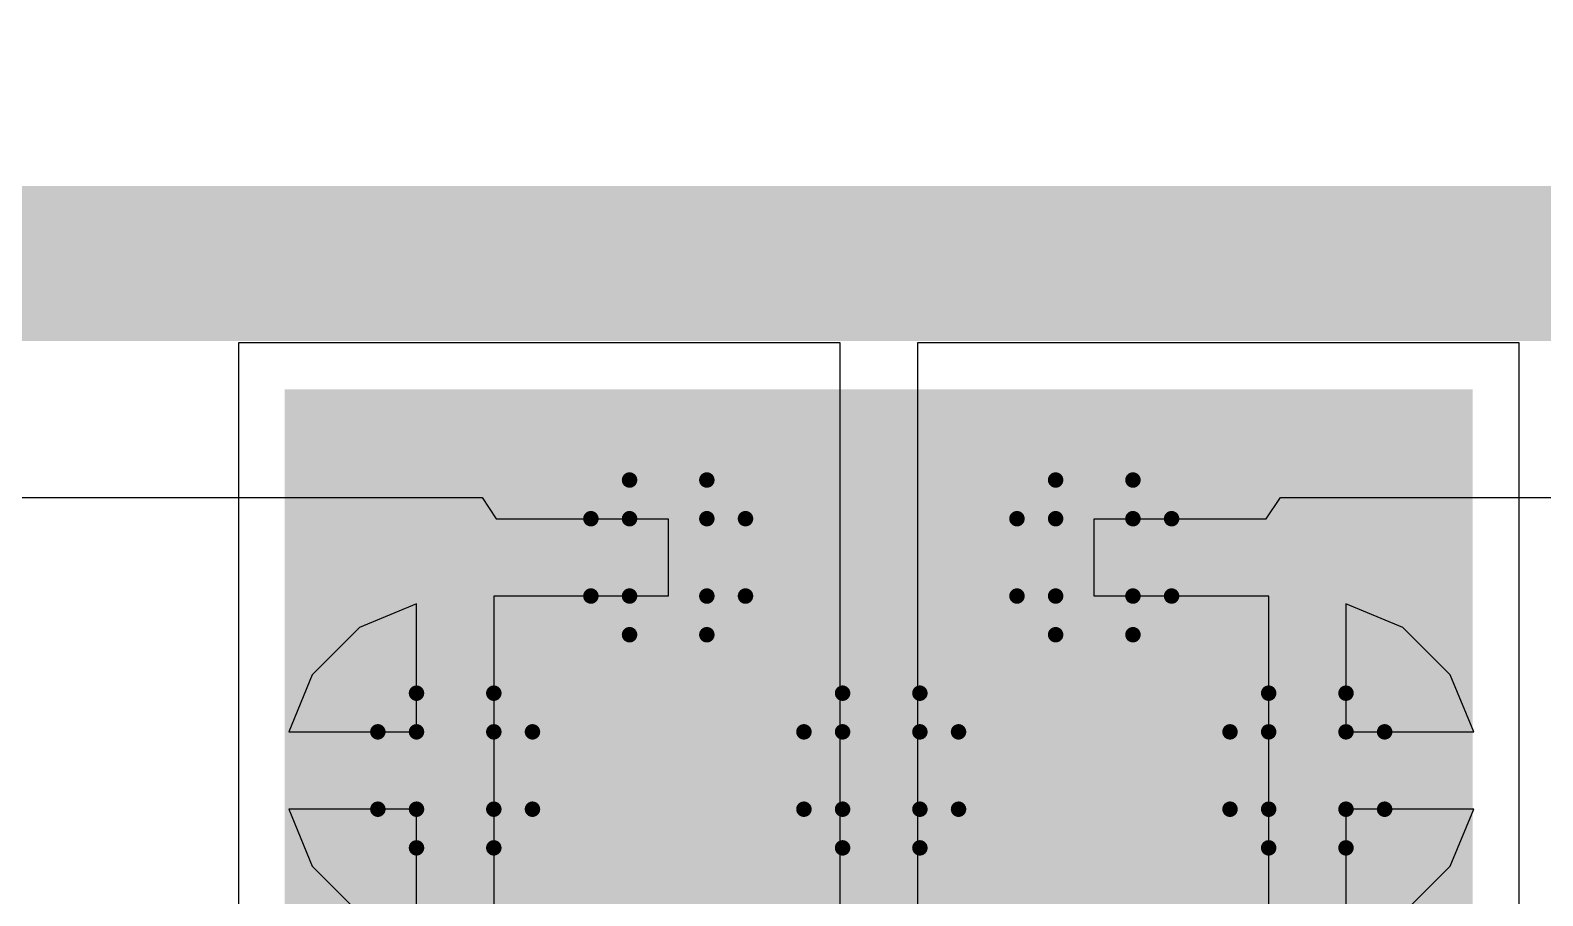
# Model space of a CAD drawing. Header units: inches. Extents: x -60 to 307, y -25 to 134.
# Drawn here: x 18.712 to 23.682, y 40.294 to 43.136 of the extents above; entities that cross this region are included whole.
import ezdxf

# ---------------------------------------------------------------- set-up
doc = ezdxf.new("R2010")
doc.units = ezdxf.units.IN
for name, color, linetype in [('BOARD OUTLINE', 216, 'Continuous'), ('Bottom Layer', 5, 'Continuous'), ('Bottom Solder', 6, 'Continuous'), ('Drill Drawing', 1, 'Continuous'), ('Top Layer', 1, 'Continuous'), ('Top Paste', 8, 'Continuous'), ('Top Solder', 216, 'Continuous'), ('Via Holes', 16, 'Continuous')]:
    doc.layers.add(name, color=color, linetype=linetype)

# ---------------------------------------------------------------- blocks, each defined once
blk = doc.blocks.new('41_SMD_M______10')
at = {"layer": 'Top Layer'}
blk.add_hatch(color=1, dxfattribs=at).paths.add_polyline_path([(-3.35, 3.11), (0.35, 3.11), (0.35, -0.59), (-3.35, -0.59)])
at = {"layer": 'Top Paste'}
blk.add_hatch(color=8, dxfattribs=at).paths.add_polyline_path([(-3.35, 3.11), (0.35, 3.11), (0.35, -0.59), (-3.35, -0.59)])
at = {"layer": 'Top Solder'}
blk.add_hatch(color=216, dxfattribs=at).paths.add_polyline_path([(-3.4516, 3.2116), (0.4516, 3.2116), (0.4516, -0.6916), (-3.4516, -0.6916)])

msp = doc.modelspace()

# ---------------------------------------------------------------- hatches: boundary and pattern name
at = {"layer": 'Bottom Layer'}
h = msp.add_hatch(color=5, dxfattribs=at)
edge = h.paths.add_edge_path()
edge.add_arc((20.8084, 41.405), 0.3, 0, 360)
h = msp.add_hatch(color=5, dxfattribs=at)
edge = h.paths.add_edge_path()
edge.add_arc((22.2084, 41.405), 0.3, 0, 360)
h = msp.add_hatch(color=5, dxfattribs=at)
edge = h.paths.add_edge_path()
edge.add_arc((20.1084, 40.705), 0.3, 0, 360)
h = msp.add_hatch(color=5, dxfattribs=at)
edge = h.paths.add_edge_path()
edge.add_arc((21.5084, 40.705), 0.3, 0, 360)
h = msp.add_hatch(color=5, dxfattribs=at)
edge = h.paths.add_edge_path()
edge.add_arc((22.9084, 40.705), 0.3, 0, 360)
h = msp.add_hatch(color=5, dxfattribs=at)
edge = h.paths.add_edge_path()
edge.add_arc((20.8084, 40.005), 0.3, 0, 360)
h = msp.add_hatch(color=5, dxfattribs=at)
edge = h.paths.add_edge_path()
edge.add_arc((22.2084, 40.005), 0.3, 0, 360)
at = {"layer": 'Bottom Solder'}
h = msp.add_hatch(color=6, dxfattribs=at)
edge = h.paths.add_edge_path()
edge.add_arc((20.8084, 41.405), 0.4016, 0, 360)
h = msp.add_hatch(color=6, dxfattribs=at)
edge = h.paths.add_edge_path()
edge.add_arc((22.2084, 41.405), 0.4016, 0, 360)
h = msp.add_hatch(color=6, dxfattribs=at)
edge = h.paths.add_edge_path()
edge.add_arc((20.1084, 40.705), 0.4016, 0, 360)
h = msp.add_hatch(color=6, dxfattribs=at)
edge = h.paths.add_edge_path()
edge.add_arc((21.5084, 40.705), 0.4016, 0, 360)
h = msp.add_hatch(color=6, dxfattribs=at)
edge = h.paths.add_edge_path()
edge.add_arc((22.9084, 40.705), 0.4016, 0, 360)
h = msp.add_hatch(color=6, dxfattribs=at)
edge = h.paths.add_edge_path()
edge.add_arc((20.8084, 40.005), 0.4016, 0, 360)
h = msp.add_hatch(color=6, dxfattribs=at)
edge = h.paths.add_edge_path()
edge.add_arc((22.2084, 40.005), 0.4016, 0, 360)
at = {"layer": 'Top Layer'}
h = msp.add_hatch(color=1, dxfattribs=at)
edge = h.paths.add_edge_path()
edge.add_arc((20.8084, 41.405), 0.3, 0, 360)
h = msp.add_hatch(color=1, dxfattribs=at)
edge = h.paths.add_edge_path()
edge.add_arc((22.2084, 41.405), 0.3, 0, 360)
h = msp.add_hatch(color=1, dxfattribs=at)
edge = h.paths.add_edge_path()
edge.add_arc((20.1084, 40.705), 0.3, 0, 360)
h = msp.add_hatch(color=1, dxfattribs=at)
edge = h.paths.add_edge_path()
edge.add_arc((21.5084, 40.705), 0.3, 0, 360)
h = msp.add_hatch(color=1, dxfattribs=at)
edge = h.paths.add_edge_path()
edge.add_arc((22.9084, 40.705), 0.3, 0, 360)
h = msp.add_hatch(color=1, dxfattribs=at)
edge = h.paths.add_edge_path()
edge.add_arc((20.8084, 40.005), 0.3, 0, 360)
h = msp.add_hatch(color=1, dxfattribs=at)
edge = h.paths.add_edge_path()
edge.add_arc((22.2084, 40.005), 0.3, 0, 360)
at = {"layer": 'Top Solder'}
h = msp.add_hatch(color=216, dxfattribs=at)
edge = h.paths.add_edge_path()
edge.add_arc((20.8084, 41.405), 0.4016, 0, 360)
h = msp.add_hatch(color=216, dxfattribs=at)
edge = h.paths.add_edge_path()
edge.add_arc((22.2084, 41.405), 0.4016, 0, 360)
h = msp.add_hatch(color=216, dxfattribs=at)
edge = h.paths.add_edge_path()
edge.add_arc((20.1084, 40.705), 0.4016, 0, 360)
h = msp.add_hatch(color=216, dxfattribs=at)
edge = h.paths.add_edge_path()
edge.add_arc((21.5084, 40.705), 0.4016, 0, 360)
h = msp.add_hatch(color=216, dxfattribs=at)
edge = h.paths.add_edge_path()
edge.add_arc((22.9084, 40.705), 0.4016, 0, 360)
h = msp.add_hatch(color=216, dxfattribs=at)
edge = h.paths.add_edge_path()
edge.add_arc((20.8084, 40.005), 0.4016, 0, 360)
h = msp.add_hatch(color=216, dxfattribs=at)
edge = h.paths.add_edge_path()
edge.add_arc((22.2084, 40.005), 0.4016, 0, 360)
at = {"layer": 'Via Holes'}
h = msp.add_hatch(color=7, dxfattribs=at)
edge = h.paths.add_edge_path()
edge.add_arc((20.8084, 41.405), 0.15, 0, 360)
h = msp.add_hatch(color=7, dxfattribs=at)
edge = h.paths.add_edge_path()
edge.add_arc((22.2084, 41.405), 0.15, 0, 360)
h = msp.add_hatch(color=7, dxfattribs=at)
edge = h.paths.add_edge_path()
edge.add_arc((20.1084, 40.705), 0.15, 0, 360)
h = msp.add_hatch(color=7, dxfattribs=at)
edge = h.paths.add_edge_path()
edge.add_arc((21.5084, 40.705), 0.15, 0, 360)
h = msp.add_hatch(color=7, dxfattribs=at)
edge = h.paths.add_edge_path()
edge.add_arc((22.9084, 40.705), 0.15, 0, 360)

# ---------------------------------------------------------------- linework, layer by layer
at = {"layer": 'BOARD OUTLINE'}
msp.add_lwpolyline([(33.8897, 54.2383, 0.254, 0.254, -6.230382), (11.9835, 54.2604, 0.254, 0.254, 0)], format="xyseb", dxfattribs=at)
at = {"layer": 'Bottom Layer'}
for p, q in [((12.5852, 41.6015), (20.1967, 41.6015)), ((20.1967, 41.6015), (20.2432, 41.532)), ((22.7736, 41.532), (22.8201, 41.6015)), ((22.8201, 41.6015), (29.8966, 41.6015)), ((20.2432, 41.532), (20.8084, 41.532)), ((20.8084, 41.532), (20.8084, 41.278)), ((22.2084, 41.278), (22.2084, 41.532)), ((22.2084, 41.532), (22.7736, 41.532)), ((19.9814, 41.252), (19.7946, 41.1747)), ((19.9814, 40.832), (19.9814, 41.252)), ((20.8084, 41.278), (20.2354, 41.278)), ((20.2354, 41.278), (20.2354, 40.705)), ((22.7814, 41.278), (22.2084, 41.278)), ((22.7814, 40.705), (22.7814, 41.278)), ((23.2222, 41.1747), (23.0354, 41.252)), ((23.0354, 41.252), (23.0354, 40.832)), ((19.7946, 41.1747), (19.6387, 41.0188)), ((23.3781, 41.0188), (23.2222, 41.1747)), ((19.6387, 41.0188), (19.5614, 40.832)), ((23.4554, 40.832), (23.3781, 41.0188)), ((19.5614, 40.832), (19.9814, 40.832)), ((23.0354, 40.832), (23.4554, 40.832)), ((20.2354, 40.705), (20.2354, 40.132)), ((22.7814, 40.132), (22.7814, 40.705)), ((19.9814, 40.578), (19.5614, 40.578)), ((19.5614, 40.578), (19.6387, 40.3912)), ((19.9814, 40.158), (19.9814, 40.578)), ((23.4554, 40.578), (23.0354, 40.578)), ((23.0354, 40.578), (23.0354, 40.158)), ((23.3781, 40.3912), (23.4554, 40.578)), ((19.6387, 40.3912), (19.7946, 40.2353)), ((23.2222, 40.2353), (23.3781, 40.3912))]:
    msp.add_line(p, q, dxfattribs=at)
msp.add_lwpolyline([(15.3188, 42.3701, 0.508, 0.508, 0), (30.215, 42.3701, 0.508, 0.508, 0)], format="xyseb", dxfattribs=at)
at = {"layer": 'Drill Drawing'}
for points in [[(20.6814, 41.532, 0.0508, 0.0508, 0), (20.6814, 41.659, 0.0508, 0.0508, 0)], [(20.6814, 41.659, 0.0508, 0.0508, 0), (20.9354, 41.659, 0.0508, 0.0508, 0)], [(20.9354, 41.532, 0.0508, 0.0508, 0), (20.9354, 41.659, 0.0508, 0.0508, 0)], [(22.0814, 41.532, 0.0508, 0.0508, 0), (22.0814, 41.659, 0.0508, 0.0508, 0)], [(22.0814, 41.659, 0.0508, 0.0508, 0), (22.3354, 41.659, 0.0508, 0.0508, 0)], [(22.3354, 41.532, 0.0508, 0.0508, 0), (22.3354, 41.659, 0.0508, 0.0508, 0)], [(20.5544, 41.278, 0.0508, 0.0508, 0), (20.5544, 41.532, 0.0508, 0.0508, 0)], [(20.5544, 41.532, 0.0508, 0.0508, 0), (20.6814, 41.532, 0.0508, 0.0508, 0)], [(20.9354, 41.532, 0.0508, 0.0508, 0), (21.0624, 41.532, 0.0508, 0.0508, 0)], [(21.0624, 41.278, 0.0508, 0.0508, 0), (21.0624, 41.532, 0.0508, 0.0508, 0)], [(21.9544, 41.278, 0.0508, 0.0508, 0), (21.9544, 41.532, 0.0508, 0.0508, 0)], [(21.9544, 41.532, 0.0508, 0.0508, 0), (22.0814, 41.532, 0.0508, 0.0508, 0)], [(22.3354, 41.532, 0.0508, 0.0508, 0), (22.4624, 41.532, 0.0508, 0.0508, 0)], [(22.4624, 41.278, 0.0508, 0.0508, 0), (22.4624, 41.532, 0.0508, 0.0508, 0)], [(20.5544, 41.278, 0.0508, 0.0508, 0), (20.6814, 41.278, 0.0508, 0.0508, 0)], [(20.6814, 41.151, 0.0508, 0.0508, 0), (20.6814, 41.278, 0.0508, 0.0508, 0)], [(20.9354, 41.278, 0.0508, 0.0508, 0), (21.0624, 41.278, 0.0508, 0.0508, 0)], [(20.9354, 41.151, 0.0508, 0.0508, 0), (20.9354, 41.278, 0.0508, 0.0508, 0)], [(21.9544, 41.278, 0.0508, 0.0508, 0), (22.0814, 41.278, 0.0508, 0.0508, 0)], [(22.0814, 41.151, 0.0508, 0.0508, 0), (22.0814, 41.278, 0.0508, 0.0508, 0)], [(22.3354, 41.278, 0.0508, 0.0508, 0), (22.4624, 41.278, 0.0508, 0.0508, 0)], [(22.3354, 41.151, 0.0508, 0.0508, 0), (22.3354, 41.278, 0.0508, 0.0508, 0)], [(20.6814, 41.151, 0.0508, 0.0508, 0), (20.9354, 41.151, 0.0508, 0.0508, 0)], [(22.0814, 41.151, 0.0508, 0.0508, 0), (22.3354, 41.151, 0.0508, 0.0508, 0)], [(19.9814, 40.832, 0.0508, 0.0508, 0), (19.9814, 40.959, 0.0508, 0.0508, 0)], [(19.9814, 40.959, 0.0508, 0.0508, 0), (20.2354, 40.959, 0.0508, 0.0508, 0)], [(20.2354, 40.832, 0.0508, 0.0508, 0), (20.2354, 40.959, 0.0508, 0.0508, 0)], [(21.3814, 40.832, 0.0508, 0.0508, 0), (21.3814, 40.959, 0.0508, 0.0508, 0)], [(21.3814, 40.959, 0.0508, 0.0508, 0), (21.6354, 40.959, 0.0508, 0.0508, 0)], [(21.6354, 40.832, 0.0508, 0.0508, 0), (21.6354, 40.959, 0.0508, 0.0508, 0)], [(22.7814, 40.832, 0.0508, 0.0508, 0), (22.7814, 40.959, 0.0508, 0.0508, 0)], [(22.7814, 40.959, 0.0508, 0.0508, 0), (23.0354, 40.959, 0.0508, 0.0508, 0)], [(23.0354, 40.832, 0.0508, 0.0508, 0), (23.0354, 40.959, 0.0508, 0.0508, 0)], [(19.8544, 40.578, 0.0508, 0.0508, 0), (19.8544, 40.832, 0.0508, 0.0508, 0)], [(19.8544, 40.832, 0.0508, 0.0508, 0), (19.9814, 40.832, 0.0508, 0.0508, 0)], [(20.2354, 40.832, 0.0508, 0.0508, 0), (20.3624, 40.832, 0.0508, 0.0508, 0)], [(20.3624, 40.578, 0.0508, 0.0508, 0), (20.3624, 40.832, 0.0508, 0.0508, 0)], [(21.2544, 40.578, 0.0508, 0.0508, 0), (21.2544, 40.832, 0.0508, 0.0508, 0)], [(21.2544, 40.832, 0.0508, 0.0508, 0), (21.3814, 40.832, 0.0508, 0.0508, 0)], [(21.6354, 40.832, 0.0508, 0.0508, 0), (21.7624, 40.832, 0.0508, 0.0508, 0)], [(21.7624, 40.578, 0.0508, 0.0508, 0), (21.7624, 40.832, 0.0508, 0.0508, 0)], [(22.6544, 40.578, 0.0508, 0.0508, 0), (22.6544, 40.832, 0.0508, 0.0508, 0)], [(22.6544, 40.832, 0.0508, 0.0508, 0), (22.7814, 40.832, 0.0508, 0.0508, 0)], [(23.0354, 40.832, 0.0508, 0.0508, 0), (23.1624, 40.832, 0.0508, 0.0508, 0)], [(23.1624, 40.578, 0.0508, 0.0508, 0), (23.1624, 40.832, 0.0508, 0.0508, 0)], [(19.8544, 40.578, 0.0508, 0.0508, 0), (19.9814, 40.578, 0.0508, 0.0508, 0)], [(19.9814, 40.451, 0.0508, 0.0508, 0), (19.9814, 40.578, 0.0508, 0.0508, 0)], [(20.2354, 40.578, 0.0508, 0.0508, 0), (20.3624, 40.578, 0.0508, 0.0508, 0)], [(20.2354, 40.451, 0.0508, 0.0508, 0), (20.2354, 40.578, 0.0508, 0.0508, 0)], [(21.2544, 40.578, 0.0508, 0.0508, 0), (21.3814, 40.578, 0.0508, 0.0508, 0)], [(21.3814, 40.451, 0.0508, 0.0508, 0), (21.3814, 40.578, 0.0508, 0.0508, 0)], [(21.6354, 40.578, 0.0508, 0.0508, 0), (21.7624, 40.578, 0.0508, 0.0508, 0)], [(21.6354, 40.451, 0.0508, 0.0508, 0), (21.6354, 40.578, 0.0508, 0.0508, 0)], [(22.6544, 40.578, 0.0508, 0.0508, 0), (22.7814, 40.578, 0.0508, 0.0508, 0)], [(22.7814, 40.451, 0.0508, 0.0508, 0), (22.7814, 40.578, 0.0508, 0.0508, 0)], [(23.0354, 40.578, 0.0508, 0.0508, 0), (23.1624, 40.578, 0.0508, 0.0508, 0)], [(23.0354, 40.451, 0.0508, 0.0508, 0), (23.0354, 40.578, 0.0508, 0.0508, 0)], [(19.9814, 40.451, 0.0508, 0.0508, 0), (20.2354, 40.451, 0.0508, 0.0508, 0)], [(21.3814, 40.451, 0.0508, 0.0508, 0), (21.6354, 40.451, 0.0508, 0.0508, 0)], [(22.7814, 40.451, 0.0508, 0.0508, 0), (23.0354, 40.451, 0.0508, 0.0508, 0)]]:
    msp.add_lwpolyline(points, format="xyseb", dxfattribs=at)
for points in [[(20.6687, 41.659, 0.0254, 0.0254, 1), (20.6941, 41.659, 0.0254, 0.0254, 1)], [(20.6687, 41.659, 0.0254, 0.0254, 1), (20.6941, 41.659, 0.0254, 0.0254, 1)], [(20.9227, 41.659, 0.0254, 0.0254, 1), (20.9481, 41.659, 0.0254, 0.0254, 1)], [(20.9227, 41.659, 0.0254, 0.0254, 1), (20.9481, 41.659, 0.0254, 0.0254, 1)], [(22.0687, 41.659, 0.0254, 0.0254, 1), (22.0941, 41.659, 0.0254, 0.0254, 1)], [(22.0687, 41.659, 0.0254, 0.0254, 1), (22.0941, 41.659, 0.0254, 0.0254, 1)], [(22.3227, 41.659, 0.0254, 0.0254, 1), (22.3481, 41.659, 0.0254, 0.0254, 1)], [(22.3227, 41.659, 0.0254, 0.0254, 1), (22.3481, 41.659, 0.0254, 0.0254, 1)], [(20.5417, 41.532, 0.0254, 0.0254, 1), (20.5671, 41.532, 0.0254, 0.0254, 1)], [(20.5417, 41.532, 0.0254, 0.0254, 1), (20.5671, 41.532, 0.0254, 0.0254, 1)], [(20.6687, 41.532, 0.0254, 0.0254, 1), (20.6941, 41.532, 0.0254, 0.0254, 1)], [(20.6687, 41.532, 0.0254, 0.0254, 1), (20.6941, 41.532, 0.0254, 0.0254, 1)], [(20.9227, 41.532, 0.0254, 0.0254, 1), (20.9481, 41.532, 0.0254, 0.0254, 1)], [(20.9227, 41.532, 0.0254, 0.0254, 1), (20.9481, 41.532, 0.0254, 0.0254, 1)], [(21.0497, 41.532, 0.0254, 0.0254, 1), (21.0751, 41.532, 0.0254, 0.0254, 1)], [(21.0497, 41.532, 0.0254, 0.0254, 1), (21.0751, 41.532, 0.0254, 0.0254, 1)], [(21.9417, 41.532, 0.0254, 0.0254, 1), (21.9671, 41.532, 0.0254, 0.0254, 1)], [(21.9417, 41.532, 0.0254, 0.0254, 1), (21.9671, 41.532, 0.0254, 0.0254, 1)], [(22.0687, 41.532, 0.0254, 0.0254, 1), (22.0941, 41.532, 0.0254, 0.0254, 1)], [(22.0687, 41.532, 0.0254, 0.0254, 1), (22.0941, 41.532, 0.0254, 0.0254, 1)], [(22.3227, 41.532, 0.0254, 0.0254, 1), (22.3481, 41.532, 0.0254, 0.0254, 1)], [(22.3227, 41.532, 0.0254, 0.0254, 1), (22.3481, 41.532, 0.0254, 0.0254, 1)], [(22.4497, 41.532, 0.0254, 0.0254, 1), (22.4751, 41.532, 0.0254, 0.0254, 1)], [(22.4497, 41.532, 0.0254, 0.0254, 1), (22.4751, 41.532, 0.0254, 0.0254, 1)], [(20.5417, 41.278, 0.0254, 0.0254, 1), (20.5671, 41.278, 0.0254, 0.0254, 1)], [(20.5417, 41.278, 0.0254, 0.0254, 1), (20.5671, 41.278, 0.0254, 0.0254, 1)], [(20.6687, 41.278, 0.0254, 0.0254, 1), (20.6941, 41.278, 0.0254, 0.0254, 1)], [(20.6687, 41.278, 0.0254, 0.0254, 1), (20.6941, 41.278, 0.0254, 0.0254, 1)], [(20.9227, 41.278, 0.0254, 0.0254, 1), (20.9481, 41.278, 0.0254, 0.0254, 1)], [(20.9227, 41.278, 0.0254, 0.0254, 1), (20.9481, 41.278, 0.0254, 0.0254, 1)], [(21.0497, 41.278, 0.0254, 0.0254, 1), (21.0751, 41.278, 0.0254, 0.0254, 1)], [(21.0497, 41.278, 0.0254, 0.0254, 1), (21.0751, 41.278, 0.0254, 0.0254, 1)], [(21.9417, 41.278, 0.0254, 0.0254, 1), (21.9671, 41.278, 0.0254, 0.0254, 1)], [(21.9417, 41.278, 0.0254, 0.0254, 1), (21.9671, 41.278, 0.0254, 0.0254, 1)], [(22.0687, 41.278, 0.0254, 0.0254, 1), (22.0941, 41.278, 0.0254, 0.0254, 1)], [(22.0687, 41.278, 0.0254, 0.0254, 1), (22.0941, 41.278, 0.0254, 0.0254, 1)], [(22.3227, 41.278, 0.0254, 0.0254, 1), (22.3481, 41.278, 0.0254, 0.0254, 1)], [(22.3227, 41.278, 0.0254, 0.0254, 1), (22.3481, 41.278, 0.0254, 0.0254, 1)], [(22.4497, 41.278, 0.0254, 0.0254, 1), (22.4751, 41.278, 0.0254, 0.0254, 1)], [(22.4497, 41.278, 0.0254, 0.0254, 1), (22.4751, 41.278, 0.0254, 0.0254, 1)], [(20.6687, 41.151, 0.0254, 0.0254, 1), (20.6941, 41.151, 0.0254, 0.0254, 1)], [(20.6687, 41.151, 0.0254, 0.0254, 1), (20.6941, 41.151, 0.0254, 0.0254, 1)], [(20.9227, 41.151, 0.0254, 0.0254, 1), (20.9481, 41.151, 0.0254, 0.0254, 1)], [(20.9227, 41.151, 0.0254, 0.0254, 1), (20.9481, 41.151, 0.0254, 0.0254, 1)], [(22.0687, 41.151, 0.0254, 0.0254, 1), (22.0941, 41.151, 0.0254, 0.0254, 1)], [(22.0687, 41.151, 0.0254, 0.0254, 1), (22.0941, 41.151, 0.0254, 0.0254, 1)], [(22.3227, 41.151, 0.0254, 0.0254, 1), (22.3481, 41.151, 0.0254, 0.0254, 1)], [(22.3227, 41.151, 0.0254, 0.0254, 1), (22.3481, 41.151, 0.0254, 0.0254, 1)], [(19.9687, 40.959, 0.0254, 0.0254, 1), (19.9941, 40.959, 0.0254, 0.0254, 1)], [(19.9687, 40.959, 0.0254, 0.0254, 1), (19.9941, 40.959, 0.0254, 0.0254, 1)], [(20.2227, 40.959, 0.0254, 0.0254, 1), (20.2481, 40.959, 0.0254, 0.0254, 1)], [(20.2227, 40.959, 0.0254, 0.0254, 1), (20.2481, 40.959, 0.0254, 0.0254, 1)], [(21.3687, 40.959, 0.0254, 0.0254, 1), (21.3941, 40.959, 0.0254, 0.0254, 1)], [(21.3687, 40.959, 0.0254, 0.0254, 1), (21.3941, 40.959, 0.0254, 0.0254, 1)], [(21.6227, 40.959, 0.0254, 0.0254, 1), (21.6481, 40.959, 0.0254, 0.0254, 1)], [(21.6227, 40.959, 0.0254, 0.0254, 1), (21.6481, 40.959, 0.0254, 0.0254, 1)], [(22.7687, 40.959, 0.0254, 0.0254, 1), (22.7941, 40.959, 0.0254, 0.0254, 1)], [(22.7687, 40.959, 0.0254, 0.0254, 1), (22.7941, 40.959, 0.0254, 0.0254, 1)], [(23.0227, 40.959, 0.0254, 0.0254, 1), (23.0481, 40.959, 0.0254, 0.0254, 1)], [(23.0227, 40.959, 0.0254, 0.0254, 1), (23.0481, 40.959, 0.0254, 0.0254, 1)], [(19.8417, 40.832, 0.0254, 0.0254, 1), (19.8671, 40.832, 0.0254, 0.0254, 1)], [(19.8417, 40.832, 0.0254, 0.0254, 1), (19.8671, 40.832, 0.0254, 0.0254, 1)], [(19.9687, 40.832, 0.0254, 0.0254, 1), (19.9941, 40.832, 0.0254, 0.0254, 1)], [(19.9687, 40.832, 0.0254, 0.0254, 1), (19.9941, 40.832, 0.0254, 0.0254, 1)], [(20.2227, 40.832, 0.0254, 0.0254, 1), (20.2481, 40.832, 0.0254, 0.0254, 1)], [(20.2227, 40.832, 0.0254, 0.0254, 1), (20.2481, 40.832, 0.0254, 0.0254, 1)], [(20.3497, 40.832, 0.0254, 0.0254, 1), (20.3751, 40.832, 0.0254, 0.0254, 1)], [(20.3497, 40.832, 0.0254, 0.0254, 1), (20.3751, 40.832, 0.0254, 0.0254, 1)], [(21.2417, 40.832, 0.0254, 0.0254, 1), (21.2671, 40.832, 0.0254, 0.0254, 1)], [(21.2417, 40.832, 0.0254, 0.0254, 1), (21.2671, 40.832, 0.0254, 0.0254, 1)], [(21.3687, 40.832, 0.0254, 0.0254, 1), (21.3941, 40.832, 0.0254, 0.0254, 1)], [(21.3687, 40.832, 0.0254, 0.0254, 1), (21.3941, 40.832, 0.0254, 0.0254, 1)], [(21.6227, 40.832, 0.0254, 0.0254, 1), (21.6481, 40.832, 0.0254, 0.0254, 1)], [(21.6227, 40.832, 0.0254, 0.0254, 1), (21.6481, 40.832, 0.0254, 0.0254, 1)], [(21.7497, 40.832, 0.0254, 0.0254, 1), (21.7751, 40.832, 0.0254, 0.0254, 1)], [(21.7497, 40.832, 0.0254, 0.0254, 1), (21.7751, 40.832, 0.0254, 0.0254, 1)], [(22.6417, 40.832, 0.0254, 0.0254, 1), (22.6671, 40.832, 0.0254, 0.0254, 1)], [(22.6417, 40.832, 0.0254, 0.0254, 1), (22.6671, 40.832, 0.0254, 0.0254, 1)], [(22.7687, 40.832, 0.0254, 0.0254, 1), (22.7941, 40.832, 0.0254, 0.0254, 1)], [(22.7687, 40.832, 0.0254, 0.0254, 1), (22.7941, 40.832, 0.0254, 0.0254, 1)], [(23.0227, 40.832, 0.0254, 0.0254, 1), (23.0481, 40.832, 0.0254, 0.0254, 1)], [(23.0227, 40.832, 0.0254, 0.0254, 1), (23.0481, 40.832, 0.0254, 0.0254, 1)], [(23.1497, 40.832, 0.0254, 0.0254, 1), (23.1751, 40.832, 0.0254, 0.0254, 1)], [(23.1497, 40.832, 0.0254, 0.0254, 1), (23.1751, 40.832, 0.0254, 0.0254, 1)], [(19.8417, 40.578, 0.0254, 0.0254, 1), (19.8671, 40.578, 0.0254, 0.0254, 1)], [(19.8417, 40.578, 0.0254, 0.0254, 1), (19.8671, 40.578, 0.0254, 0.0254, 1)], [(19.9687, 40.578, 0.0254, 0.0254, 1), (19.9941, 40.578, 0.0254, 0.0254, 1)], [(19.9687, 40.578, 0.0254, 0.0254, 1), (19.9941, 40.578, 0.0254, 0.0254, 1)], [(20.2227, 40.578, 0.0254, 0.0254, 1), (20.2481, 40.578, 0.0254, 0.0254, 1)], [(20.2227, 40.578, 0.0254, 0.0254, 1), (20.2481, 40.578, 0.0254, 0.0254, 1)], [(20.3497, 40.578, 0.0254, 0.0254, 1), (20.3751, 40.578, 0.0254, 0.0254, 1)], [(20.3497, 40.578, 0.0254, 0.0254, 1), (20.3751, 40.578, 0.0254, 0.0254, 1)], [(21.2417, 40.578, 0.0254, 0.0254, 1), (21.2671, 40.578, 0.0254, 0.0254, 1)], [(21.2417, 40.578, 0.0254, 0.0254, 1), (21.2671, 40.578, 0.0254, 0.0254, 1)], [(21.3687, 40.578, 0.0254, 0.0254, 1), (21.3941, 40.578, 0.0254, 0.0254, 1)], [(21.3687, 40.578, 0.0254, 0.0254, 1), (21.3941, 40.578, 0.0254, 0.0254, 1)], [(21.6227, 40.578, 0.0254, 0.0254, 1), (21.6481, 40.578, 0.0254, 0.0254, 1)], [(21.6227, 40.578, 0.0254, 0.0254, 1), (21.6481, 40.578, 0.0254, 0.0254, 1)], [(21.7497, 40.578, 0.0254, 0.0254, 1), (21.7751, 40.578, 0.0254, 0.0254, 1)], [(21.7497, 40.578, 0.0254, 0.0254, 1), (21.7751, 40.578, 0.0254, 0.0254, 1)], [(22.6417, 40.578, 0.0254, 0.0254, 1), (22.6671, 40.578, 0.0254, 0.0254, 1)], [(22.6417, 40.578, 0.0254, 0.0254, 1), (22.6671, 40.578, 0.0254, 0.0254, 1)], [(22.7687, 40.578, 0.0254, 0.0254, 1), (22.7941, 40.578, 0.0254, 0.0254, 1)], [(22.7687, 40.578, 0.0254, 0.0254, 1), (22.7941, 40.578, 0.0254, 0.0254, 1)], [(23.0227, 40.578, 0.0254, 0.0254, 1), (23.0481, 40.578, 0.0254, 0.0254, 1)], [(23.0227, 40.578, 0.0254, 0.0254, 1), (23.0481, 40.578, 0.0254, 0.0254, 1)], [(23.1497, 40.578, 0.0254, 0.0254, 1), (23.1751, 40.578, 0.0254, 0.0254, 1)], [(23.1497, 40.578, 0.0254, 0.0254, 1), (23.1751, 40.578, 0.0254, 0.0254, 1)], [(19.9687, 40.451, 0.0254, 0.0254, 1), (19.9941, 40.451, 0.0254, 0.0254, 1)], [(19.9687, 40.451, 0.0254, 0.0254, 1), (19.9941, 40.451, 0.0254, 0.0254, 1)], [(20.2227, 40.451, 0.0254, 0.0254, 1), (20.2481, 40.451, 0.0254, 0.0254, 1)], [(20.2227, 40.451, 0.0254, 0.0254, 1), (20.2481, 40.451, 0.0254, 0.0254, 1)], [(21.3687, 40.451, 0.0254, 0.0254, 1), (21.3941, 40.451, 0.0254, 0.0254, 1)], [(21.3687, 40.451, 0.0254, 0.0254, 1), (21.3941, 40.451, 0.0254, 0.0254, 1)], [(21.6227, 40.451, 0.0254, 0.0254, 1), (21.6481, 40.451, 0.0254, 0.0254, 1)], [(21.6227, 40.451, 0.0254, 0.0254, 1), (21.6481, 40.451, 0.0254, 0.0254, 1)], [(22.7687, 40.451, 0.0254, 0.0254, 1), (22.7941, 40.451, 0.0254, 0.0254, 1)], [(22.7687, 40.451, 0.0254, 0.0254, 1), (22.7941, 40.451, 0.0254, 0.0254, 1)], [(23.0227, 40.451, 0.0254, 0.0254, 1), (23.0481, 40.451, 0.0254, 0.0254, 1)], [(23.0227, 40.451, 0.0254, 0.0254, 1), (23.0481, 40.451, 0.0254, 0.0254, 1)]]:
    msp.add_lwpolyline(points, format="xyseb", close=True, dxfattribs=at)
at = {"layer": 'Top Layer'}
for p, q in [((21.373, 42.109), (19.396, 42.109)), ((19.396, 42.109), (19.396, 40.132)), ((21.373, 40.132), (21.373, 42.109)), ((23.604, 42.109), (21.627, 42.109)), ((21.627, 42.109), (21.627, 40.132)), ((23.604, 40.132), (23.604, 42.109))]:
    msp.add_line(p, q, dxfattribs=at)

# ---------------------------------------------------------------- block references
msp.add_blockref('41_SMD_M______10', (23, 38.745))

doc.saveas('drawing.dxf')
